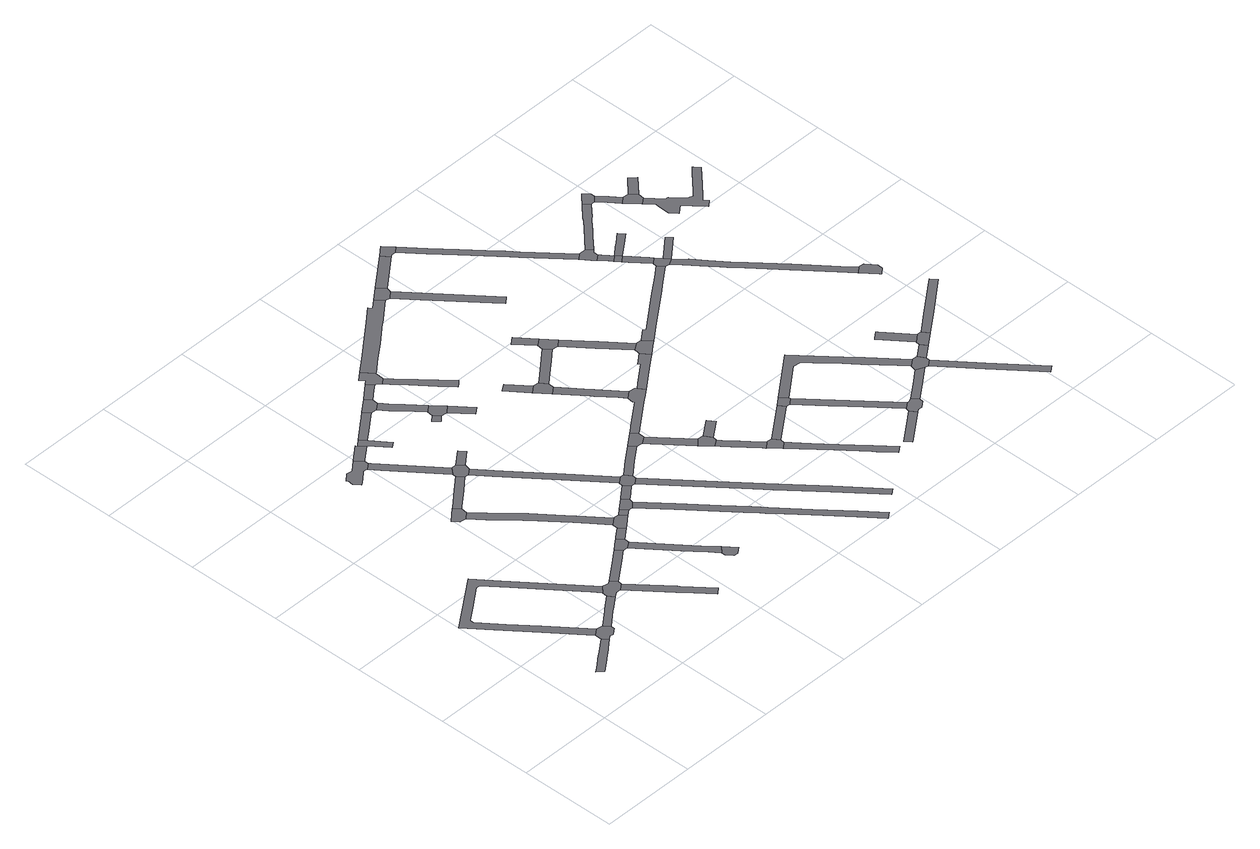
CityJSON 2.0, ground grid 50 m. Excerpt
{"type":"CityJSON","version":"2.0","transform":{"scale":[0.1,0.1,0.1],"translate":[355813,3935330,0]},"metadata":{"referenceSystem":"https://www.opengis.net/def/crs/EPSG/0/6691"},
"CityObjects":{
"road1":{"type":"Road","attributes":{"RoadStructureAttribute.sectionType":"1"},"geometry":[{"type":"MultiSurface","lod":"1","boundaries":[[[0,1,2,3,4,5,6,7,8,9,10,11]]]}]},
"road2":{"type":"Road","geometry":[{"type":"MultiSurface","lod":"1","boundaries":[[[12,13,14,4,3,15,16,17,18]]]}]},
"road3":{"type":"Road","attributes":{"RoadStructureAttribute.sectionType":"1"},"geometry":[{"type":"MultiSurface","lod":"1","boundaries":[[[19,20,21,22,23,24,25,14,13,26,27,28,29,30,31,32,33,34,35,36]]]}]},
"road4":{"type":"Road","attributes":{"RoadStructureAttribute.sectionType":"1"},"geometry":[{"type":"MultiSurface","lod":"1","boundaries":[[[37,38,39,40,41,42,43,44,12,18]]]}]},
"road5":{"type":"Road","geometry":[{"type":"MultiSurface","lod":"1","boundaries":[[[41,40,45,46,47,48,49,50,51,19,36]]]}]},
"road6":{"type":"Road","attributes":{"RoadStructureAttribute.sectionType":"1"},"geometry":[{"type":"MultiSurface","lod":"1","boundaries":[[[52,53,47,46,54,55,56,57]]]}]},
"road7":{"type":"Road","geometry":[{"type":"MultiSurface","lod":"1","boundaries":[[[58,59,60,61,62,63,64,65]]]}]},
"road8":{"type":"Road","attributes":{"RoadStructureAttribute.sectionType":"1"},"geometry":[{"type":"MultiSurface","lod":"1","boundaries":[[[66,67,68,69,70,71,50,49]]]}]},
"road9":{"type":"Road","geometry":[{"type":"MultiSurface","lod":"1","boundaries":[[[72,73,74,75,76,77,78,79,80,81,82,83,84,85,86]]]}]},
"road10":{"type":"Road","attributes":{"RoadStructureAttribute.sectionType":"1"},"geometry":[{"type":"MultiSurface","lod":"1","boundaries":[[[87,88,89,90,91,92,62,61]]]}]},
"road11":{"type":"Road","geometry":[{"type":"MultiSurface","lod":"1","boundaries":[[[93,94,95,69,68,96,97]]]}]},
"road12":{"type":"Road","attributes":{"RoadStructureAttribute.sectionType":"1"},"geometry":[{"type":"MultiSurface","lod":"1","boundaries":[[[98,99,100,101,102,103,60,59,104,105,106,107,108,109,110]]]}]},
"road13":{"type":"Road","attributes":{"RoadStructureAttribute.sectionType":"1"},"geometry":[{"type":"MultiSurface","lod":"1","boundaries":[[[111,112,113,114,115,72,86]]]}]},
"road14":{"type":"Road","attributes":{"RoadStructureAttribute.sectionType":"1"},"geometry":[{"type":"MultiSurface","lod":"1","boundaries":[[[116,117,118,85,84,119,120,121]]]}]},
"road15":{"type":"Road","attributes":{"RoadStructureAttribute.sectionType":"1"},"geometry":[{"type":"MultiSurface","lod":"1","boundaries":[[[122,94,93,123,124]]]}]},
"road16":{"type":"Road","attributes":{"RoadStructureAttribute.sectionType":"1"},"geometry":[{"type":"MultiSurface","lod":"1","boundaries":[[[96,125,126,127,128,129,130,131,132,97]]]}]},
"road17":{"type":"Road","geometry":[{"type":"MultiSurface","lod":"1","boundaries":[[[133,134,135,136,137,138,139,113,112]]]}]},
"road18":{"type":"Road","geometry":[{"type":"MultiSurface","lod":"1","boundaries":[[[90,89,140,141,142,143,116,121]]]}]},
"road19":{"type":"Road","geometry":[{"type":"MultiSurface","lod":"1","boundaries":[[[124,123,144,145,146,98,110]]]}]},
"road20":{"type":"Road","geometry":[{"type":"MultiSurface","lod":"1","boundaries":[[[147,148,149,150,130,129]]]}]},
"road21":{"type":"Road","attributes":{"RoadStructureAttribute.sectionType":"1"},"geometry":[{"type":"MultiSurface","lod":"1","boundaries":[[[151,152,146,145]]]}]},
"road22":{"type":"Road","attributes":{"RoadStructureAttribute.sectionType":"1"},"geometry":[{"type":"MultiSurface","lod":"1","boundaries":[[[153,154,143,142]]]}]},
"road23":{"type":"Road","attributes":{"RoadStructureAttribute.sectionType":"1"},"geometry":[{"type":"MultiSurface","lod":"1","boundaries":[[[155,156,138,137,157,158,159]]]}]},
"road24":{"type":"Road","geometry":[{"type":"MultiSurface","lod":"1","boundaries":[[[160,161,152,151,162,163]]]}]},
"road25":{"type":"Road","attributes":{"RoadStructureAttribute.sectionType":"1"},"geometry":[{"type":"MultiSurface","lod":"1","boundaries":[[[164,165,166,167,168,169,170,171,172,173,141,140]]]}]},
"road26":{"type":"Road","attributes":{"RoadStructureAttribute.sectionType":"1"},"geometry":[{"type":"MultiSurface","lod":"1","boundaries":[[[174,175,161,160,176,177,178]]]}]},
"road27":{"type":"Road","geometry":[{"type":"MultiSurface","lod":"1","boundaries":[[[158,179,180,181,182,183,159]]]}]},
"road28":{"type":"Road","attributes":{"RoadStructureAttribute.sectionType":"1"},"geometry":[{"type":"MultiSurface","lod":"1","boundaries":[[[179,184,185,186,187,188,189,190,180]]]}]},
"road29":{"type":"Road","geometry":[{"type":"MultiSurface","lod":"1","boundaries":[[[191,192,193,194]]]}]},
"road30":{"type":"Road","geometry":[{"type":"MultiSurface","lod":"1","boundaries":[[[195,196,169,168,174,178,197,198]]]}]},
"road31":{"type":"Road","attributes":{"RoadStructureAttribute.sectionType":"1"},"geometry":[{"type":"MultiSurface","lod":"1","boundaries":[[[182,199,200,201,202,203,183]]]}]},
"road32":{"type":"Road","geometry":[{"type":"MultiSurface","lod":"1","boundaries":[[[193,204,205,187,186,194]]]}]},
"road33":{"type":"Road","attributes":{"RoadStructureAttribute.sectionType":"1"},"geometry":[{"type":"MultiSurface","lod":"1","boundaries":[[[162,206,207,208,209,210,211,212,213,214,215,216,217,218,219,220,221,222,223,163]]]}]},
"road34":{"type":"Road","attributes":{"RoadStructureAttribute.sectionType":"1"},"geometry":[{"type":"MultiSurface","lod":"1","boundaries":[[[224,225,205,204]]]}]},
"road35":{"type":"Road","geometry":[{"type":"MultiSurface","lod":"1","boundaries":[[[226,227,201,200,228,229,230,231,232]]]}]},
"road36":{"type":"Road","attributes":{"RoadStructureAttribute.sectionType":"1"},"geometry":[{"type":"MultiSurface","lod":"1","boundaries":[[[233,196,195,234,235,236]]]}]},
"road37":{"type":"Road","attributes":{"RoadStructureAttribute.sectionType":"1"},"geometry":[{"type":"MultiSurface","lod":"1","boundaries":[[[229,237,238,239,240,241,242,243,244,245,230]]]}]},
"road38":{"type":"Road","attributes":{"RoadStructureAttribute.sectionType":"1"},"geometry":[{"type":"MultiSurface","lod":"1","boundaries":[[[197,246,247,248,249,250,251,252,253,254,255,256,257,258,259,260,261,198]]]}]},
"road39":{"type":"Road","geometry":[{"type":"MultiSurface","lod":"1","boundaries":[[[235,262,263,264,265,236]]]}]},
"road40":{"type":"Road","attributes":{"RoadStructureAttribute.sectionType":"1"},"geometry":[{"type":"MultiSurface","lod":"1","boundaries":[[[262,266,267,268,269,263]]]}]},
"road41":{"type":"Road","attributes":{"RoadStructureAttribute.sectionType":"1"},"geometry":[{"type":"MultiSurface","lod":"1","boundaries":[[[270,271,272,273]]]}]},
"road42":{"type":"Road","attributes":{"RoadStructureAttribute.sectionType":"1"},"geometry":[{"type":"MultiSurface","lod":"1","boundaries":[[[231,274,275,276,277,278,279,280,281,282,283,284,285,286,287,232]]]}]},
"road43":{"type":"Road","geometry":[{"type":"MultiSurface","lod":"1","boundaries":[[[288,289,273,272,290,291]]]}]},
"road44":{"type":"Road","geometry":[{"type":"MultiSurface","lod":"1","boundaries":[[[292,293,294,268,267,295,296]]]}]},
"road45":{"type":"Road","geometry":[{"type":"MultiSurface","lod":"1","boundaries":[[[297,298,299,300,301,302,303,304,265,264,305,306,307,308,309,310]]]}]},
"road46":{"type":"Road","attributes":{"RoadStructureAttribute.sectionType":"1"},"geometry":[{"type":"MultiSurface","lod":"1","boundaries":[[[311,312,313,314,315,316,317,318,319,292,296]]]}]},
"road47":{"type":"Road","attributes":{"RoadStructureAttribute.sectionType":"1"},"geometry":[{"type":"MultiSurface","lod":"1","boundaries":[[[290,320,321,322,323,299,298,324,325,326,291]]]}]},
"road48":{"type":"Road","attributes":{"RoadStructureAttribute.sectionType":"1"},"geometry":[{"type":"MultiSurface","lod":"1","boundaries":[[[327,328,294,293]]]}]},
"road49":{"type":"Road","geometry":[{"type":"MultiSurface","lod":"1","boundaries":[[[315,314,329,330,331,332,333,334]]]}]},
"road50":{"type":"Road","attributes":{"RoadStructureAttribute.sectionType":"1"},"geometry":[{"type":"MultiSurface","lod":"1","boundaries":[[[335,336,337,338,339,340,289,288]]]}]},
"road51":{"type":"Road","attributes":{"RoadStructureAttribute.sectionType":"1"},"geometry":[{"type":"MultiSurface","lod":"1","boundaries":[[[341,342,343,344,345,346,347,348,349,350,351,352,353,354,332,331]]]}]},
"road52":{"type":"Road","attributes":{"RoadStructureAttribute.sectionType":"1"},"geometry":[{"type":"MultiSurface","lod":"1","boundaries":[[[355,356,357,358]]]}]},
"road53":{"type":"Road","geometry":[{"type":"MultiSurface","lod":"1","boundaries":[[[359,360,361,362,282,281]]]}]},
"road54":{"type":"Road","attributes":{"RoadStructureAttribute.sectionType":"1"},"geometry":[{"type":"MultiSurface","lod":"1","boundaries":[[[333,363,364,334]]]}]},
"road55":{"type":"Road","geometry":[{"type":"MultiSurface","lod":"1","boundaries":[[[338,337,365,366,355,358]]]}]},
"road56":{"type":"Road","attributes":{"RoadStructureAttribute.sectionType":"1"},"geometry":[{"type":"MultiSurface","lod":"1","boundaries":[[[367,368,369,370,371,372,373,374,310,309]]]}]},
"road57":{"type":"Road","attributes":{"RoadStructureAttribute.sectionType":"1"},"geometry":[{"type":"MultiSurface","lod":"1","boundaries":[[[359,375,376,377,378,379,380,360]]]}]},
"road58":{"type":"Road","attributes":{"RoadStructureAttribute.sectionType":"1"},"geometry":[{"type":"MultiSurface","lod":"1","boundaries":[[[365,381,382,383,384,385,386,366]]]}]},
"road59":{"type":"Road","attributes":{"RoadStructureAttribute.sectionType":"1"},"geometry":[{"type":"MultiSurface","lod":"1","boundaries":[[[362,361,387,388,389]]]}]},
"road60":{"type":"Road","geometry":[{"type":"MultiSurface","lod":"1","boundaries":[[[390,391,392,393,364,363,394]]]}]},
"road61":{"type":"Road","geometry":[{"type":"MultiSurface","lod":"1","boundaries":[[[383,395,370,369,396,397,398,384]]]}]},
"road62":{"type":"Road","attributes":{"RoadStructureAttribute.sectionType":"1"},"geometry":[{"type":"MultiSurface","lod":"1","boundaries":[[[399,400,401,402,403,404]]]}]},
"road63":{"type":"Road","attributes":{"RoadStructureAttribute.sectionType":"1"},"geometry":[{"type":"MultiSurface","lod":"1","boundaries":[[[405,406,407,408,390,394,409,410,411,412]]]}]},
"road64":{"type":"Road","geometry":[{"type":"MultiSurface","lod":"1","boundaries":[[[413,414,415,389,388,416,417]]]}]},
"road65":{"type":"Road","geometry":[{"type":"MultiSurface","lod":"1","boundaries":[[[401,400,418,419,420,421,422,423,424,425,426,405,412]]]}]},
"road66":{"type":"Road","attributes":{"RoadStructureAttribute.sectionType":"1"},"geometry":[{"type":"MultiSurface","lod":"1","boundaries":[[[427,428,429,430,392,391,431,432,433,434,435,436,437,438,439]]]}]},
"road67":{"type":"Road","attributes":{"RoadStructureAttribute.sectionType":"1"},"geometry":[{"type":"MultiSurface","lod":"1","boundaries":[[[440,441,442,443,444,445,446,447,448,449,450,451,452,453,454,413,417]]]}]},
"road68":{"type":"Road","attributes":{"RoadStructureAttribute.sectionType":"1"},"geometry":[{"type":"MultiSurface","lod":"1","boundaries":[[[455,456,457,458,459,460,398,397,461,462,463,464]]]}]},
"road69":{"type":"Road","attributes":{"RoadStructureAttribute.sectionType":"1"},"geometry":[{"type":"MultiSurface","lod":"1","boundaries":[[[465,423,422,466,467,468]]]}]},
"road70":{"type":"Road","geometry":[{"type":"MultiSurface","lod":"1","boundaries":[[[469,470,471,445,444,472,473,474,475,476,477]]]}]},
"road71":{"type":"Road","geometry":[{"type":"MultiSurface","lod":"1","boundaries":[[[467,478,479,480,481,439,438,468]]]}]},
"road72":{"type":"Road","attributes":{"RoadStructureAttribute.sectionType":"1"},"geometry":[{"type":"MultiSurface","lod":"1","boundaries":[[[482,483,484,477,476,485,486,487,488]]]}]},
"road73":{"type":"Road","geometry":[{"type":"MultiSurface","lod":"1","boundaries":[[[487,489,490,488]]]}]},
"road74":{"type":"Road","attributes":{"RoadStructureAttribute.sectionType":"1"},"geometry":[{"type":"MultiSurface","lod":"1","boundaries":[[[489,491,492,493,494,495,490]]]}]},
"road75":{"type":"Road","attributes":{"RoadStructureAttribute.sectionType":"1"},"geometry":[{"type":"MultiSurface","lod":"1","boundaries":[[[481,480,496,497,498]]]}]},
"road76":{"type":"Road","geometry":[{"type":"MultiSurface","lod":"1","boundaries":[[[499,500,501,493,492,455,464,502]]]}]},
"road77":{"type":"Road","attributes":{"RoadStructureAttribute.sectionType":"1"},"geometry":[{"type":"MultiSurface","lod":"1","boundaries":[[[503,504,505,506,507,508]]]}]},
"road78":{"type":"Road","attributes":{"RoadStructureAttribute.sectionType":"1"},"geometry":[{"type":"MultiSurface","lod":"1","boundaries":[[[509,510,479,478,511,512,513,514]]]}]},
"road79":{"type":"Road","attributes":{"RoadStructureAttribute.sectionType":"1"},"geometry":[{"type":"MultiSurface","lod":"1","boundaries":[[[515,516,517,518,519,520,521,488,490]]]}]},
"road80":{"type":"Road","geometry":[{"type":"MultiSurface","lod":"1","boundaries":[[[522,508,507,498,497,523]]]}]},
"road81":{"type":"Road","attributes":{"RoadStructureAttribute.sectionType":"1"},"geometry":[{"type":"MultiSurface","lod":"1","boundaries":[[[524,525,526,527,528,471,470,529,530,531,532,533,534,535,536]]]}]},
"road82":{"type":"Road","attributes":{"RoadStructureAttribute.sectionType":"1"},"geometry":[{"type":"MultiSurface","lod":"1","boundaries":[[[537,538,500,499]]]}]},
"road83":{"type":"Road","attributes":{"RoadStructureAttribute.sectionType":"1"},"geometry":[{"type":"MultiSurface","lod":"1","boundaries":[[[539,540,541,542,543,544,545,546,499,502,547,548,549,550,551,552,553,554,555]]]}]},
"road84":{"type":"Road","geometry":[{"type":"MultiSurface","lod":"1","boundaries":[[[535,556,557,558,559,560,561,536]]]}]},
"road85":{"type":"Road","attributes":{"RoadStructureAttribute.sectionType":"1"},"geometry":[{"type":"MultiSurface","lod":"1","boundaries":[[[562,563,564,565,522,523]]]}]},
"road86":{"type":"Road","attributes":{"RoadStructureAttribute.sectionType":"1"},"geometry":[{"type":"MultiSurface","lod":"1","boundaries":[[[566,558,557,567,568,569]]]}]},
"road87":{"type":"Road","geometry":[{"type":"MultiSurface","lod":"1","boundaries":[[[569,568,570,571,572,573]]]}]},
"road88":{"type":"Road","geometry":[{"type":"MultiSurface","lod":"1","boundaries":[[[574,575,576,577,578,539,555]]]}]},
"road89":{"type":"Road","attributes":{"RoadStructureAttribute.sectionType":"1"},"geometry":[{"type":"MultiSurface","lod":"1","boundaries":[[[572,579,580,573]]]}]},
"road90":{"type":"Road","geometry":[{"type":"MultiSurface","lod":"1","boundaries":[[[581,582,583,584,585,586,587,588,589,590,591,592,593,594,595,596,597,598,599,600,601,602,603,604,605,606,607,608,571,570]]]}]}
},
"vertices":[
[274,245,0],[314,275,0],[323,282,0],[398,341,0],[375,370,0],[291,304,0],[290,303,0],[289,304,0],[285,302,0],[217,249,0],[199,236,0],[228,210,0],
[442,423,0],[410,429,0],[376,402,0],[414,354,0],[434,351,0],[465,374,0],[466,395,0],
[633,604,0],[483,794,0],[357,954,0],[269,1066,0],[1,873,0],[99,750,0],[230,586,0],[258,619,0],[161,740,0],[72,852,0],[73,871,0],[142,921,0],[250,999,0],[270,998,0],[353,892,0],[446,773,0],[572,614,0],[603,574,0],
[518,437,0],[546,459,0],[552,463,0],[622,515,0],[600,545,0],[528,491,0],[524,488,0],[519,484,0],
[645,533,0],[669,530,0],[701,554,0],[702,559,0],[704,575,0],[680,607,0],[666,596,0],
[865,357,0],[858,366,0],[826,341,0],[844,320,0],[942,201,0],[973,227,0],
[529,1349,0],[551,1346,0],[586,1375,0],[589,1405,0],[563,1436,0],[530,1409,0],[496,1381,0],[521,1350,0],
[814,657,0],[854,687,0],[871,700,0],[846,732,0],[829,718,0],[793,692,0],
[498,1970,0],[445,1927,0],[443,1926,0],[414,1929,0],[379,1900,0],[384,1894,0],[381,1864,0],[406,1833,0],[436,1856,0],[475,1887,0],[476,1888,0],[496,1886,0],[497,1884,0],[529,1909,0],[530,1930,0],
[602,1416,0],[681,1480,0],[753,1539,0],[728,1570,0],[656,1512,0],[569,1441,0],
[927,744,0],[902,776,0],[893,769,0],[894,698,0],[926,721,0],
[998,878,0],[896,1007,0],[890,1015,0],[815,1109,0],[766,1171,0],[642,1306,0],[608,1276,0],[717,1157,0],[731,1142,0],[788,1071,0],[856,986,0],[901,928,0],[962,851,0],
[536,1935,0],[606,1991,0],[581,2022,0],[575,2030,0],[537,2000,0],
[758,1622,0],[609,1808,0],[536,1901,0],[535,1837,0],[582,1777,0],[730,1590,0],
[910,782,0],[985,791,0],[960,821,0],
[917,669,0],[1041,513,0],[1076,471,0],[1117,420,0],[1154,375,0],[1181,405,0],[1125,474,0],[1073,538,0],
[611,1995,0],[679,1905,0],[707,1926,0],[639,2016,0],[638,2016,0],[614,2048,0],[585,2025,0],
[773,1537,0],[805,1562,0],[812,1592,0],[781,1620,0],
[1005,806,0],[1052,844,0],[1028,875,0],
[1152,355,0],[1177,323,0],[1198,321,0],[1229,346,0],
[1083,868,0],[1058,900,0],
[883,1649,0],[857,1681,0],
[729,2138,0],[713,2125,0],[689,2056,0],[783,2129,0],[758,2161,0],
[1138,912,0],[1113,943,0],[1103,866,0],[1133,893,0],
[840,1453,0],[893,1386,0],[974,1284,0],[1002,1248,0],[1185,1019,0],[1217,1043,0],[1042,1263,0],[1006,1307,0],[896,1446,0],[871,1477,0],
[1183,999,0],[1120,949,0],[1148,920,0],[1169,937,0],[1206,967,0],
[812,2126,0],[848,2154,0],[849,2157,0],[851,2183,0],[826,2215,0],
[848,2082,0],[922,1994,0],[956,1953,0],[991,1982,0],[925,2061,0],[879,2117,0],[863,2136,0],
[924,1898,0],[950,1867,0],[979,1892,0],[953,1923,0],
[1260,1009,0],[1237,1042,0],[1227,965,0],[1258,990,0],
[901,2223,0],[930,2246,0],[905,2278,0],[879,2257,0],[855,2238,0],
[1009,1889,0],[1044,1918,0],
[1222,723,0],[1349,568,0],[1415,488,0],[1461,433,0],[1476,414,0],[1492,395,0],[1604,260,0],[1731,105,0],[1817,1,0],[1850,24,0],[1762,131,0],[1634,285,0],[1511,435,0],[1507,440,0],[1492,458,0],[1465,491,0],[1380,594,0],[1253,748,0],
[1091,1791,0],[1126,1819,0],
[905,2317,0],[925,2294,0],[941,2245,0],[957,2225,0],[986,2249,0],[989,2293,0],[945,2349,0],
[1309,1100,0],[1334,1069,0],[1415,1130,0],[1391,1162,0],
[980,2198,0],[1033,2134,0],[1113,2037,0],[1170,1969,0],[1185,1982,0],[1202,1996,0],[1085,2133,0],[1084,2134,0],[1016,2214,0],
[1292,886,0],[1455,689,0],[1526,602,0],[1586,529,0],[1609,502,0],[1613,497,0],[1775,301,0],[1943,97,0],[1975,120,0],[1806,326,0],[1656,508,0],[1644,522,0],[1619,553,0],[1518,675,0],[1486,714,0],[1323,911,0],
[1445,1126,0],[1482,1152,0],[1485,1183,0],[1456,1211,0],
[1469,1097,0],[1600,939,0],[1634,970,0],[1555,1064,0],
[1318,1837,0],[1282,1810,0],[1363,1706,0],[1399,1734,0],
[992,2295,0],[1069,2356,0],[1078,2363,0],[1083,2367,0],[1145,2415,0],[1249,2498,0],[1252,2500,0],[1371,2594,0],[1340,2634,0],[1296,2600,0],[1282,2616,0],[1209,2557,0],[1079,2455,0],[1034,2419,0],
[1456,1695,0],[1429,1730,0],[1417,1637,0],[1453,1665,0],
[1683,906,0],[1686,926,0],[1664,966,0],[1613,923,0],[1649,882,0],
[1689,1400,0],[1659,1403,0],[1623,1376,0],[1619,1346,0],[1625,1338,0],[1493,1239,0],[1493,1238,0],[1486,1233,0],[1507,1199,0],[1510,1201,0],[1649,1306,0],[1686,1334,0],[1720,1359,0],[1696,1391,0],
[1666,861,0],[1694,826,0],[1783,720,0],[1793,708,0],[1825,735,0],[1808,755,0],[1748,826,0],[1726,853,0],[1699,886,0],
[1519,1507,0],[1531,1492,0],[1532,1491,0],[1597,1409,0],[1653,1410,0],[1564,1523,0],[1555,1535,0],
[1774,989,0],[1749,1026,0],
[1807,697,0],[1835,664,0],[1843,653,0],[1874,679,0],[1876,699,0],[1855,733,0],
[1507,1736,0],[1573,1790,0],[1633,1839,0],[1605,1874,0],[1551,1830,0],[1470,1764,0],
[1850,646,0],[1890,597,0],[1939,539,0],[1951,526,0],[2094,355,0],[2107,339,0],[2168,267,0],[2201,290,0],[2124,381,0],[2115,392,0],[1987,545,0],[1981,551,0],[1950,589,0],[1895,654,0],
[1643,1932,0],[1570,2022,0],[1534,1994,0],[1608,1904,0],
[1395,2591,0],[1430,2620,0],[1435,2644,0],[1403,2684,0],
[2057,835,0],[2033,867,0],
[1663,1836,0],[1698,1864,0],
[1794,1416,0],[1878,1480,0],[1906,1501,0],[1873,1544,0],[1834,1513,0],[1818,1501,0],[1827,1491,0],[1724,1413,0],
[1481,2485,0],[1680,2240,0],[1716,2196,0],[1750,2224,0],[1751,2225,0],[1517,2513,0],
[1768,1706,0],[1773,1701,0],[1876,1573,0],[1913,1600,0],[1809,1729,0],[1804,1735,0],
[1583,2761,0],[1601,2775,0],[1569,2815,0],
[2107,859,0],[2103,864,0],[2074,898,0],[2052,882,0],[2077,833,0],
[1875,1555,0],[1949,1534,0],[1976,1554,0],[1942,1598,0],
[2340,328,0],[2423,390,0],[2399,422,0],[2314,358,0],[2237,300,0],[2261,268,0],
[2437,466,0],[2274,660,0],[2273,661,0],[2232,710,0],[2186,702,0],[2241,637,0],[2244,634,0],[2404,443,0],
[1662,2804,0],[1651,2817,0],[1619,2856,0],[1612,2783,0],[1634,2781,0],
[2436,399,0],[2454,397,0],[2455,397,0],[2488,421,0],[2490,441,0],[2466,473,0],[2459,468,0],[2448,466,0],[2438,465,0],
[2527,805,0],[2466,877,0],[2340,1027,0],[2301,1072,0],[2272,994,0],[2312,989,0],[2348,947,0],[2432,848,0],[2457,818,0],[2484,786,0],[2587,663,0],[2625,618,0],[2660,647,0],
[1721,2675,0],[1810,2568,0],[1956,2393,0],[1981,2363,0],[2148,2164,0],[2176,2188,0],[2009,2387,0],[1990,2410,0],[1968,2436,0],[1969,2437,0],[1956,2452,0],[1955,2451,0],[1948,2459,0],[1838,2592,0],[1750,2698,0],
[2348,1886,0],[2287,1840,0],[2202,1776,0],[2045,1657,0],[2007,1628,0],[1998,1640,0],[2069,1625,0],[2226,1744,0],[2288,1791,0],[2373,1855,0],
[2542,530,0],[2568,500,0],[2658,568,0],[2619,588,0],
[2227,2147,0],[2241,2161,0],[2215,2187,0],[2166,2142,0],[2179,2125,0],[2182,2121,0],[2182,2120,0],[2196,2102,0],[2227,2125,0],
[2677,565,0],[2709,590,0],[2711,608,0],[2689,642,0],
[2259,2085,0],[2237,2112,0],[2231,2120,0],[2198,2100,0],[2229,2061,0],[2243,2043,0],[2273,2067,0],
[2265,2016,0],[2295,2040,0],
[2283,1992,0],[2350,1908,0],[2379,1931,0],[2366,1947,0],[2368,1948,0],
[2725,619,0],[2777,658,0],[2753,690,0],
[2428,1872,0],[2406,1898,0],[2391,1916,0],[2395,1852,0],
[2690,880,0],[2685,888,0],[2653,863,0],[2645,857,0],[2757,713,0],[2796,743,0],
[2862,398,0],[2838,428,0],[2807,402,0],[2834,369,0],[3013,146,0],[3045,170,0],
[2376,2102,0],[2397,2118,0],[2412,2130,0],[2390,2159,0],[2339,2119,0],[2317,2102,0],[2281,2074,0],
[2819,741,0],[2844,709,0],
[2363,2340,0],[2353,2329,0],[2354,2328,0],[2349,2323,0],[2315,2288,0],[2303,2224,0],[2330,2251,0],[2331,2250,0],[2376,2298,0],[2387,2309,0],[2391,2312,0],[2453,2375,0],[2426,2402,0],
[2537,1961,0],[2515,1988,0],
[2948,1236,0],[2925,1264,0],[2760,1465,0],[2639,1611,0],[2590,1670,0],[2530,1749,0],[2478,1815,0],[2477,1814,0],[2408,1837,0],[2505,1715,0],[2516,1702,0],[2554,1655,0],[2563,1644,0],[2604,1593,0],[2729,1442,0],[2861,1281,0],[2918,1212,0],
[2458,2375,0],[2473,2374,0],[2502,2403,0],[2502,2423,0],[2474,2451,0],[2461,2439,0],
[2939,782,0],[3127,926,0],[3101,957,0],[2916,815,0],
[2543,2354,0],[2511,2330,0],[2550,2281,0],[2582,2306,0],
[2607,2214,0],[2639,2238,0],[2642,2268,0],[2612,2303,0],
[2978,1139,0],[2983,1132,0],[3014,1156,0],[3015,1186,0],[2978,1234,0],
[2723,2349,0],[2689,2378,0],
[2646,2167,0],[2645,2149,0],[2644,2115,0],[2644,2103,0],[2644,2089,0],[2673,2053,0],[2713,2086,0],[2748,2044,0],[2775,2013,0],[2795,1990,0],[2825,2016,0],[2806,2037,0],[2826,2057,0],[2882,2112,0],[2960,2191,0],[2938,2218,0],[2935,2222,0],[2907,2194,0],[2826,2113,0],[2802,2089,0],[2799,2086,0],[2783,2092,0],[2772,2096,0],[2766,2103,0],[2757,2114,0],[2756,2115,0],[2716,2160,0],[2702,2162,0]
]}
